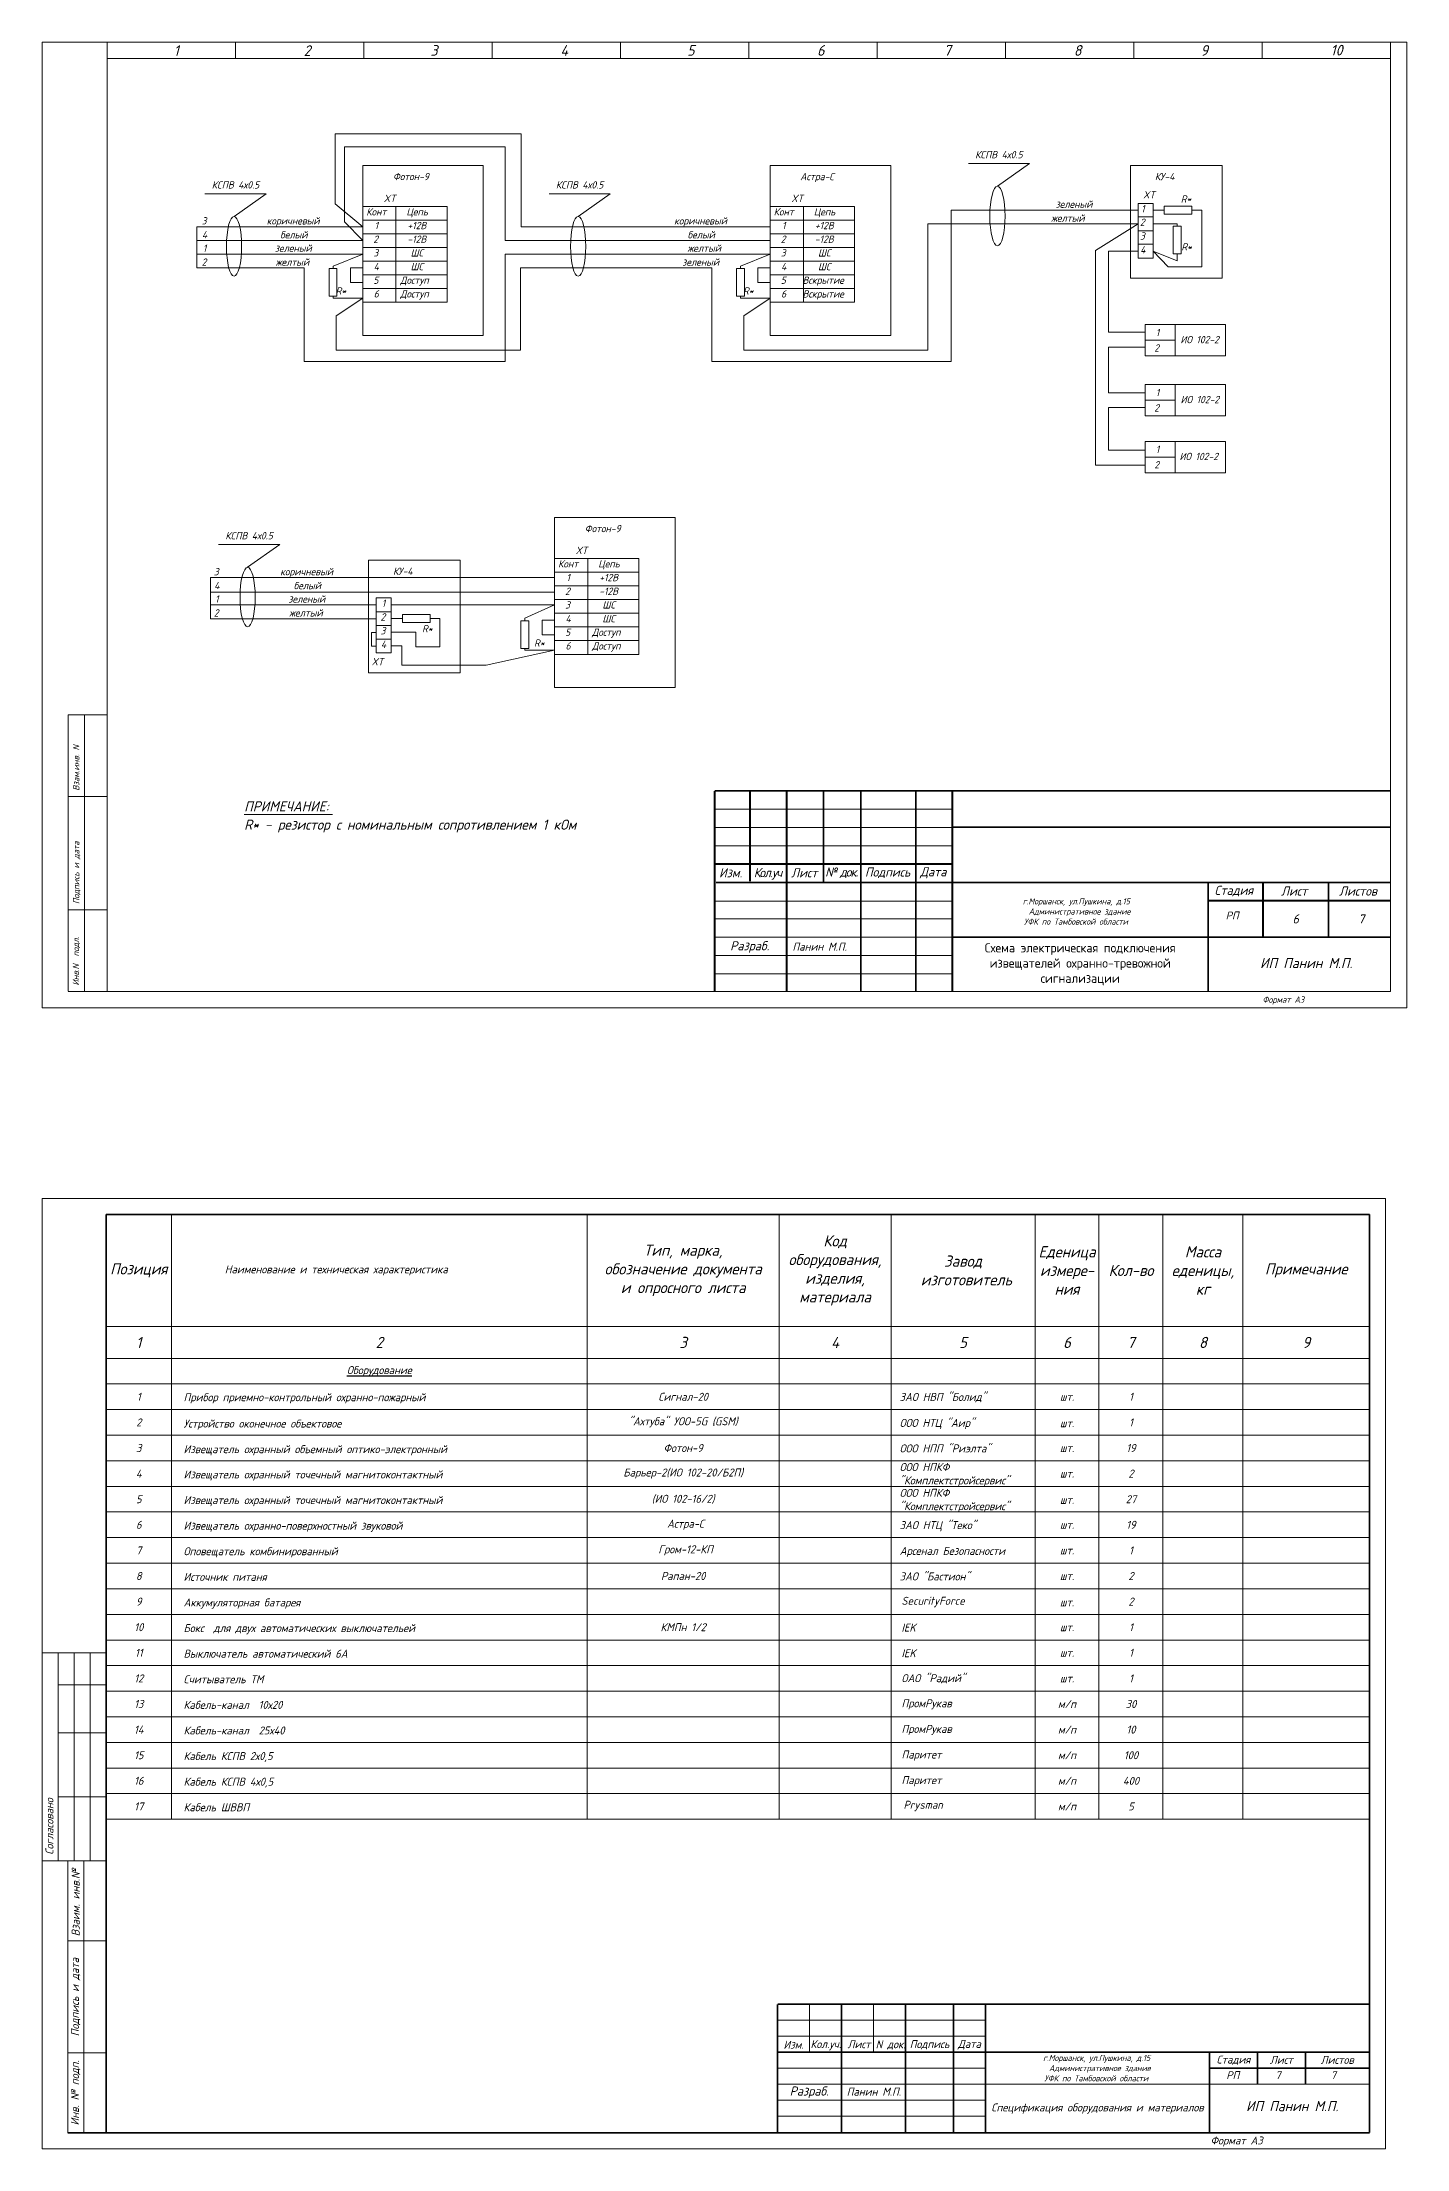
# Model space of a CAD drawing. Header units: inches. Extents: x 274 to 2125, y 393 to 1751.
# Drawn here: x 274.5 to 408.9, y 934.7 to 1142 of the extents above; entities that cross this region are included whole.
import ezdxf

# ---------------------------------------------------------------- set-up
doc = ezdxf.new("R2010")
doc.units = ezdxf.units.IN
doc.header["$MEASUREMENT"] = 0
doc.linetypes.add('Caddy_Solid', pattern=[0])
doc.linetypes.add('НЕВИДИМАЯ', pattern=[9.525, 6.35, -3.175])
doc.layers.add('DESC', color=7, linetype='Continuous')
doc.styles.get("Standard").update_dxf_attribs({"font": 'GOST_Common Italic_0.ttf'})

msp = doc.modelspace()

# ---------------------------------------------------------------- linework, layer by layer
at = {"layer": 'DESC', "linetype": 'Caddy_Solid', "lineweight": 15}
for p, q in [((280.91, 1140.43), (280.91, 1142.03)), ((293.55, 1140.43), (293.55, 1142.03)), ((306.19, 1140.43), (306.19, 1142.03)), ((318.83, 1140.43), (318.83, 1142.03)), ((331.47, 1140.43), (331.47, 1142.03)), ((344.11, 1140.43), (344.11, 1142.03)), ((356.75, 1140.43), (356.75, 1142.03)), ((369.39, 1140.43), (369.39, 1142.03)), ((382.03, 1140.43), (382.03, 1142.03)), ((394.67, 1140.43), (394.67, 1142.03)), ((407.31, 1140.43), (407.31, 1142.03)), ((280.91, 1140.41), (407.31, 1140.41)), ((280.91, 1140.41), (280.91, 1048.59)), ((407.31, 1140.41), (407.31, 1048.59)), ((277.07, 1048.61), (277.07, 1075.81)), ((277.07, 1075.81), (280.91, 1075.81)), ((278.67, 1075.81), (278.67, 1048.61)), ((277.07, 1067.79), (280.91, 1067.79)), ((277.07, 1056.61), (280.91, 1056.61)), ((407.31, 1048.59), (277.07, 1048.59))]:
    msp.add_line(p, q, dxfattribs=at)
at = {"layer": 'DESC', "color": 0, "lineweight": 15}
for p, q in [((303.37, 1126.12), (303.37, 1133.02)), ((303.37, 1133.02), (321.68, 1133.02)), ((321.68, 1133.02), (321.68, 1123.86)), ((304.29, 1124.33), (304.29, 1131.72)), ((304.29, 1131.72), (320.1, 1131.72)), ((320.1, 1131.72), (320.1, 1122.49)), ((371.76, 1130.09), (365.73, 1130.09)), ((368.59, 1127.85), (371.76, 1130.09)), ((296.58, 1127.11), (290.55, 1127.11)), ((293.41, 1124.87), (296.58, 1127.11)), ((306.08, 1123.86), (303.37, 1126.12)), ((330.46, 1127.11), (324.44, 1127.11)), ((327.3, 1124.87), (330.46, 1127.11)), ((382.45, 1126.16), (383.91, 1126.16)), ((382.45, 1126.16), (382.45, 1120.78)), ((383.91, 1126.16), (383.91, 1124.82)), ((306.08, 1122.49), (304.29, 1124.33)), ((306.08, 1125.85), (309.36, 1125.85)), ((309.36, 1124.5), (306.08, 1124.5)), ((306.08, 1124.5), (309.36, 1124.5)), ((309.36, 1125.85), (309.36, 1124.5)), ((309.36, 1125.85), (314.39, 1125.85)), ((314.39, 1124.5), (309.36, 1124.5)), ((309.36, 1124.5), (309.36, 1123.15)), ((309.36, 1124.5), (314.39, 1124.5)), ((314.39, 1125.85), (314.39, 1124.5)), ((314.39, 1124.5), (314.39, 1123.15)), ((346.2, 1125.85), (349.48, 1125.85)), ((349.48, 1124.5), (346.2, 1124.5)), ((346.2, 1124.5), (349.48, 1124.5)), ((349.48, 1125.85), (349.48, 1124.5)), ((349.48, 1125.85), (354.51, 1125.85)), ((354.51, 1124.5), (349.48, 1124.5)), ((349.48, 1124.5), (349.48, 1123.15)), ((349.48, 1124.5), (354.51, 1124.5)), ((354.51, 1125.85), (354.51, 1124.5)), ((354.51, 1124.5), (354.51, 1123.15)), ((361.75, 1111.72), (361.75, 1124.13)), ((361.75, 1124.13), (370.95, 1124.13)), ((364.02, 1110.58), (364.02, 1125.49)), ((364.02, 1125.49), (370.95, 1125.49)), ((382.45, 1125.49), (370.95, 1125.49)), ((382.45, 1124.13), (370.95, 1124.13)), ((382.45, 1124.13), (378.26, 1121.52)), ((383.91, 1124.82), (382.45, 1124.82)), ((382.45, 1124.82), (383.91, 1124.82)), ((384.84, 1125.49), (383.91, 1125.49)), ((383.91, 1124.82), (383.91, 1123.47)), ((383.91, 1124.14), (386.28, 1124.14)), ((385.02, 1125.49), (384.84, 1125.49)), ((387.74, 1125.88), (385.02, 1125.88)), ((385.02, 1125.88), (385.02, 1125.1)), ((385.02, 1125.1), (387.74, 1125.1)), ((386.28, 1124.14), (386.28, 1124.09)), ((386.28, 1123.91), (386.28, 1124.09)), ((387.74, 1125.1), (387.74, 1125.88)), ((387.74, 1125.49), (387.98, 1125.49)), ((387.98, 1125.49), (388.71, 1125.49)), ((388.71, 1125.49), (388.71, 1119.9)), ((306.08, 1123.86), (289.74, 1123.86)), ((289.74, 1123.86), (289.74, 1119.8)), ((306.08, 1122.49), (289.74, 1122.49)), ((309.36, 1123.15), (306.08, 1123.15)), ((306.08, 1123.15), (309.36, 1123.15)), ((314.39, 1123.15), (309.36, 1123.15)), ((309.36, 1123.15), (309.36, 1121.81)), ((309.36, 1123.15), (314.39, 1123.15)), ((314.39, 1123.15), (314.39, 1121.81)), ((320.1, 1122.49), (335.1, 1122.49)), ((321.68, 1123.86), (334.71, 1123.86)), ((346.2, 1123.86), (334.71, 1123.86)), ((346.2, 1122.49), (334.71, 1122.49)), ((349.48, 1123.15), (346.2, 1123.15)), ((346.2, 1123.15), (349.48, 1123.15)), ((354.51, 1123.15), (349.48, 1123.15)), ((349.48, 1123.15), (349.48, 1121.81)), ((349.48, 1123.15), (354.51, 1123.15)), ((354.51, 1123.15), (354.51, 1121.81)), ((383.91, 1123.47), (382.45, 1123.47)), ((382.45, 1123.47), (383.91, 1123.47)), ((383.91, 1122.13), (382.45, 1122.13)), ((382.45, 1122.13), (383.91, 1122.13)), ((383.91, 1123.47), (383.91, 1122.13)), ((383.91, 1122.13), (383.91, 1120.78)), ((386.67, 1123.91), (385.89, 1123.91)), ((385.89, 1123.91), (385.89, 1121.19)), ((386.67, 1121.19), (386.67, 1123.91)), ((306.08, 1121.16), (289.74, 1121.16)), ((300.33, 1119.8), (289.74, 1119.8)), ((300.33, 1119.8), (300.33, 1110.58)), ((303.16, 1119.99), (306.08, 1121.16)), ((303.16, 1119.75), (303.16, 1119.99)), ((306.08, 1119.8), (304.87, 1119.8)), ((304.87, 1119.8), (304.87, 1118.36)), ((309.36, 1121.81), (306.08, 1121.81)), ((306.08, 1121.81), (309.36, 1121.81)), ((309.36, 1120.46), (306.08, 1120.46)), ((306.08, 1120.46), (309.36, 1120.46)), ((314.39, 1121.81), (309.36, 1121.81)), ((309.36, 1121.81), (309.36, 1120.46)), ((309.36, 1121.81), (314.39, 1121.81)), ((314.39, 1120.46), (309.36, 1120.46)), ((309.36, 1120.46), (309.36, 1119.12)), ((309.36, 1120.46), (314.39, 1120.46)), ((314.39, 1121.81), (314.39, 1120.46)), ((314.39, 1120.46), (314.39, 1119.12)), ((320.1, 1110.58), (320.1, 1121.16)), ((320.1, 1121.16), (334.71, 1121.16)), ((321.62, 1111.72), (321.62, 1119.8)), ((321.62, 1119.8), (334.71, 1119.8)), ((346.2, 1121.16), (334.71, 1121.16)), ((340.46, 1119.8), (334.71, 1119.8)), ((340.46, 1119.8), (340.46, 1110.58)), ((343.28, 1119.99), (346.2, 1121.16)), ((343.28, 1119.75), (343.28, 1119.99)), ((346.2, 1119.8), (344.99, 1119.8)), ((344.99, 1119.8), (344.99, 1118.36)), ((349.48, 1121.81), (346.2, 1121.81)), ((346.2, 1121.81), (349.48, 1121.81)), ((349.48, 1120.46), (346.2, 1120.46)), ((346.2, 1120.46), (349.48, 1120.46)), ((354.51, 1121.81), (349.48, 1121.81)), ((349.48, 1121.81), (349.48, 1120.46)), ((349.48, 1121.81), (354.51, 1121.81)), ((354.51, 1120.46), (349.48, 1120.46)), ((349.48, 1120.46), (349.48, 1119.12)), ((349.48, 1120.46), (354.51, 1120.46)), ((354.51, 1121.81), (354.51, 1120.46)), ((354.51, 1120.46), (354.51, 1119.12)), ((378.26, 1121.52), (378.26, 1100.4)), ((379.51, 1113.48), (379.51, 1121.45)), ((379.51, 1121.45), (382.45, 1121.45)), ((382.45, 1120.78), (383.91, 1120.78)), ((385.4, 1119.9), (383.91, 1121.45)), ((386.28, 1120.49), (383.91, 1121.45)), ((388.71, 1119.9), (385.4, 1119.9)), ((385.89, 1121.19), (386.67, 1121.19)), ((386.28, 1121.19), (386.28, 1120.95)), ((386.28, 1120.95), (386.28, 1120.49)), ((302.77, 1119.75), (302.77, 1117.03)), ((303.55, 1119.75), (302.77, 1119.75)), ((303.55, 1117.03), (303.55, 1119.75)), ((304.87, 1118.36), (306.08, 1118.36)), ((309.36, 1119.12), (306.08, 1119.12)), ((306.08, 1119.12), (309.36, 1119.12)), ((309.36, 1117.77), (306.08, 1117.77)), ((306.08, 1117.77), (309.36, 1117.77)), ((314.39, 1119.12), (309.36, 1119.12)), ((309.36, 1119.12), (309.36, 1117.77)), ((309.36, 1119.12), (314.39, 1119.12)), ((314.39, 1117.77), (309.36, 1117.77)), ((309.36, 1117.77), (309.36, 1116.42)), ((309.36, 1117.77), (314.39, 1117.77)), ((314.39, 1119.12), (314.39, 1117.77)), ((314.39, 1117.77), (314.39, 1116.42)), ((342.89, 1119.75), (342.89, 1117.03)), ((343.67, 1119.75), (342.89, 1119.75)), ((343.67, 1117.03), (343.67, 1119.75)), ((344.99, 1118.36), (346.2, 1118.36)), ((349.48, 1119.12), (346.2, 1119.12)), ((346.2, 1119.12), (349.48, 1119.12)), ((349.48, 1117.77), (346.2, 1117.77)), ((346.2, 1117.77), (349.48, 1117.77)), ((354.51, 1119.12), (349.48, 1119.12)), ((349.48, 1119.12), (349.48, 1117.77)), ((349.48, 1119.12), (354.51, 1119.12)), ((354.51, 1117.77), (349.48, 1117.77)), ((349.48, 1117.77), (349.48, 1116.42)), ((349.48, 1117.77), (354.51, 1117.77)), ((354.51, 1119.12), (354.51, 1117.77)), ((354.51, 1117.77), (354.51, 1116.42)), ((302.77, 1117.03), (303.55, 1117.03)), ((303.16, 1117.03), (303.16, 1116.84)), ((303.16, 1116.84), (306.08, 1116.84)), ((306.08, 1116.84), (303.48, 1115.09)), ((309.36, 1116.42), (306.08, 1116.42)), ((314.39, 1116.42), (309.36, 1116.42)), ((342.89, 1117.03), (343.67, 1117.03)), ((343.28, 1117.03), (343.28, 1116.84)), ((343.28, 1116.84), (346.2, 1116.84)), ((346.2, 1116.84), (343.6, 1115.09)), ((349.48, 1116.42), (346.2, 1116.42)), ((354.51, 1116.42), (349.48, 1116.42)), ((303.48, 1115.09), (303.48, 1111.72)), ((343.6, 1115.09), (343.6, 1111.72)), ((303.48, 1111.72), (321.62, 1111.72)), ((343.6, 1111.72), (361.75, 1111.72)), ((383.13, 1113.48), (379.51, 1113.48)), ((379.51, 1107.51), (379.51, 1112.01)), ((379.51, 1112.01), (383.13, 1112.01)), ((383.13, 1112.69), (386.09, 1112.69)), ((300.33, 1110.58), (320.1, 1110.58)), ((340.46, 1110.58), (364.02, 1110.58)), ((383.13, 1107.51), (379.51, 1107.51)), ((379.51, 1101.88), (379.51, 1106.06)), ((379.51, 1106.06), (383.13, 1106.06)), ((383.13, 1106.78), (386.09, 1106.78)), ((383.13, 1101.88), (379.51, 1101.88)), ((383.13, 1101.19), (386.09, 1101.19)), ((378.26, 1100.4), (383.13, 1100.4)), ((297.92, 1092.58), (291.89, 1092.58)), ((294.75, 1090.34), (297.92, 1092.58)), ((324.97, 1091.2), (328.25, 1091.2)), ((328.25, 1091.2), (328.25, 1089.85)), ((328.25, 1091.2), (333.27, 1091.2)), ((333.27, 1091.2), (333.27, 1089.85)), ((324.97, 1089.33), (291.08, 1089.33)), ((291.08, 1089.33), (291.08, 1085.27)), ((328.25, 1089.85), (324.97, 1089.85)), ((324.97, 1089.85), (328.25, 1089.85)), ((333.27, 1089.85), (328.25, 1089.85)), ((328.25, 1089.85), (328.25, 1088.51)), ((328.25, 1089.85), (333.27, 1089.85)), ((333.27, 1089.85), (333.27, 1088.51)), ((324.97, 1087.88), (291.08, 1087.88)), ((307.42, 1086.63), (291.08, 1086.63)), ((307.42, 1087.32), (308.88, 1087.32)), ((307.42, 1087.32), (307.42, 1081.93)), ((308.88, 1087.32), (308.88, 1085.97)), ((308.88, 1086.64), (324.97, 1086.64)), ((322.05, 1085.32), (324.97, 1086.64)), ((328.25, 1088.51), (324.97, 1088.51)), ((324.97, 1088.51), (328.25, 1088.51)), ((328.25, 1087.16), (324.97, 1087.16)), ((324.97, 1087.16), (328.25, 1087.16)), ((333.27, 1088.51), (328.25, 1088.51)), ((328.25, 1088.51), (328.25, 1087.16)), ((328.25, 1088.51), (333.27, 1088.51)), ((333.27, 1087.16), (328.25, 1087.16)), ((328.25, 1087.16), (328.25, 1085.81)), ((328.25, 1087.16), (333.27, 1087.16)), ((333.27, 1088.51), (333.27, 1087.16)), ((333.27, 1087.16), (333.27, 1085.81)), ((307.42, 1085.27), (291.08, 1085.27)), ((308.88, 1085.97), (307.42, 1085.97)), ((307.42, 1085.97), (308.88, 1085.97)), ((308.88, 1084.62), (307.42, 1084.62)), ((307.42, 1084.62), (308.88, 1084.62)), ((308.88, 1085.97), (308.88, 1084.62)), ((309.81, 1085.3), (308.88, 1085.3)), ((308.88, 1084.62), (308.88, 1083.28)), ((309.99, 1085.3), (309.81, 1085.3)), ((312.71, 1085.69), (309.99, 1085.69)), ((309.99, 1085.69), (309.99, 1084.9)), ((309.99, 1084.9), (312.71, 1084.9)), ((312.71, 1084.9), (312.71, 1085.69)), ((312.71, 1085.3), (312.95, 1085.3)), ((312.95, 1085.3), (313.68, 1085.3)), ((313.68, 1085.3), (313.68, 1082.5)), ((321.66, 1085.08), (321.66, 1082.36)), ((322.44, 1085.08), (321.66, 1085.08)), ((322.05, 1085.08), (322.05, 1085.32)), ((322.44, 1082.36), (322.44, 1085.08)), ((324.97, 1085.13), (323.75, 1085.13)), ((323.75, 1085.13), (323.75, 1083.69)), ((328.25, 1085.81), (324.97, 1085.81)), ((324.97, 1085.81), (328.25, 1085.81)), ((333.27, 1085.81), (328.25, 1085.81)), ((328.25, 1085.81), (328.25, 1084.47)), ((328.25, 1085.81), (333.27, 1085.81)), ((333.27, 1085.81), (333.27, 1084.47)), ((307.42, 1083.93), (306.94, 1083.93)), ((306.94, 1083.93), (306.94, 1082.57)), ((306.94, 1082.57), (307.42, 1082.57)), ((308.88, 1083.28), (307.42, 1083.28)), ((307.42, 1083.28), (308.88, 1083.28)), ((311.31, 1083.95), (308.88, 1083.95)), ((308.88, 1083.28), (308.88, 1081.93)), ((308.88, 1082.6), (309.95, 1082.6)), ((309.95, 1082.6), (309.95, 1080.71)), ((311.31, 1082.5), (311.31, 1083.95)), ((313.68, 1082.5), (311.31, 1082.5)), ((323.75, 1083.69), (324.97, 1083.69)), ((328.25, 1084.47), (324.97, 1084.47)), ((324.97, 1084.47), (328.25, 1084.47)), ((328.25, 1083.12), (324.97, 1083.12)), ((324.97, 1083.12), (328.25, 1083.12)), ((333.27, 1084.47), (328.25, 1084.47)), ((328.25, 1084.47), (328.25, 1083.12)), ((328.25, 1084.47), (333.27, 1084.47)), ((333.27, 1083.12), (328.25, 1083.12)), ((328.25, 1083.12), (328.25, 1081.77)), ((328.25, 1083.12), (333.27, 1083.12)), ((333.27, 1084.47), (333.27, 1083.12)), ((333.27, 1083.12), (333.27, 1081.77)), ((307.42, 1081.93), (308.88, 1081.93)), ((309.95, 1080.71), (318.25, 1080.71)), ((318.25, 1080.71), (324.97, 1082.18)), ((321.66, 1082.36), (322.44, 1082.36)), ((322.05, 1082.36), (322.05, 1082.18)), ((322.05, 1082.18), (324.97, 1082.18)), ((328.25, 1081.77), (324.97, 1081.77)), ((333.27, 1081.77), (328.25, 1081.77)), ((294.41, 1066.01), (303.12, 1066.01))]:
    msp.add_line(p, q, dxfattribs=at)
at = {"layer": 'DESC', "color": 7, "lineweight": 15}
for p, q in [((340.74, 1066.53), (364.14, 1066.53)), ((340.74, 1064.73), (364.14, 1064.73)), ((340.74, 1055.73), (364.14, 1055.73)), ((340.74, 1053.93), (364.14, 1053.93)), ((340.74, 1052.13), (364.14, 1052.13)), ((340.71, 1050.33), (364.14, 1050.33)), ((274.51, 934.66), (274.51, 1028.22)), ((274.51, 1028.22), (406.81, 1028.22)), ((287.24, 1026.64), (287.24, 967.11)), ((328.19, 1026.64), (328.19, 967.11)), ((347.09, 1026.64), (347.09, 967.11)), ((358.12, 1026.64), (358.12, 967.11)), ((372.29, 1026.64), (372.29, 967.11)), ((378.59, 1026.64), (378.59, 967.11)), ((384.89, 1026.64), (384.89, 967.11)), ((392.77, 1026.64), (392.77, 967.11)), ((406.81, 1028.22), (406.81, 934.66)), ((280.81, 1015.62), (405.24, 1015.62)), ((280.81, 1012.47), (405.24, 1012.47)), ((280.81, 1009.95), (405.24, 1009.95)), ((280.81, 1007.43), (405.24, 1007.43)), ((280.81, 1004.91), (405.24, 1004.91)), ((280.81, 1002.39), (405.24, 1002.39)), ((280.81, 999.87), (405.24, 999.87)), ((280.81, 997.35), (405.24, 997.35)), ((280.81, 994.83), (405.24, 994.83)), ((280.81, 992.31), (405.24, 992.31)), ((280.81, 989.79), (405.24, 989.79)), ((280.81, 987.27), (405.24, 987.27)), ((280.81, 984.75), (405.24, 984.75)), ((280.81, 982.23), (405.24, 982.23)), ((280.81, 979.71), (405.24, 979.71)), ((280.81, 977.19), (405.24, 977.19)), ((280.81, 974.67), (405.24, 974.67)), ((280.81, 972.15), (405.24, 972.15)), ((280.81, 969.63), (405.24, 969.63)), ((280.81, 967.11), (405.24, 967.11)), ((350.09, 948.9), (350.09, 944.17)), ((356.39, 948.9), (356.39, 944.17)), ((346.94, 947.32), (367.42, 947.32)), ((346.94, 945.75), (367.42, 945.75)), ((346.94, 942.6), (367.42, 942.6)), ((346.94, 941.02), (367.42, 941.02)), ((346.94, 939.45), (367.42, 939.45)), ((367.42, 941.02), (405.22, 941.02)), ((346.94, 937.87), (367.42, 937.87)), ((406.81, 934.66), (274.51, 934.66))]:
    msp.add_line(p, q, dxfattribs=at)
at = {"layer": 'DESC', "color": 7, "linetype": 'Continuous', "lineweight": 15}
for p, q in [((340.8, 1062.93), (364.17, 1062.93)), ((340.8, 1057.49), (364.07, 1057.49))]:
    msp.add_line(p, q, dxfattribs=at)
at = {"layer": 'DESC', "lineweight": 15}
for p, q in [((280.81, 983.49), (274.51, 983.49)), ((276.09, 983.49), (276.09, 963.01)), ((277.66, 983.49), (277.66, 963.01)), ((279.24, 983.49), (279.24, 963.01)), ((280.81, 980.34), (276.09, 980.34)), ((280.81, 975.61), (276.09, 975.61)), ((280.81, 969.31), (276.09, 969.31)), ((280.81, 963.01), (274.51, 963.01)), ((277.03, 963.01), (277.03, 936.24)), ((277.03, 963.01), (280.81, 963.01)), ((278.61, 963.01), (278.61, 936.24)), ((277.03, 955.14), (280.81, 955.14)), ((277.03, 944.11), (280.81, 944.11))]:
    msp.add_line(p, q, dxfattribs=at)
msp.add_lwpolyline([(274.51, 1046.99), (408.91, 1046.99), (408.91, 1142.03), (274.51, 1142.03)], close=True, dxfattribs=at)
at = {"layer": 'DESC', "color": 0, "lineweight": 15}
for points in [[(306.08, 1129.89), (317.96, 1129.89), (317.96, 1113.15), (306.08, 1113.15)], [(346.2, 1129.89), (358.08, 1129.89), (358.08, 1113.15), (346.2, 1113.15)], [(381.68, 1118.79), (390.71, 1118.79), (390.71, 1129.89), (381.68, 1129.89)], [(383.13, 1114.23), (391.05, 1114.23), (391.05, 1111.14), (383.13, 1111.14)], [(383.13, 1114.23), (386.09, 1114.23), (386.09, 1111.14), (383.13, 1111.14)], [(383.13, 1108.32), (391.05, 1108.32), (391.05, 1105.24), (383.13, 1105.24)], [(383.13, 1108.32), (386.09, 1108.32), (386.09, 1105.24), (383.13, 1105.24)], [(383.13, 1102.73), (391.05, 1102.73), (391.05, 1099.65), (383.13, 1099.65)], [(383.13, 1102.73), (386.09, 1102.73), (386.09, 1099.65), (383.13, 1099.65)], [(324.97, 1095.24), (336.85, 1095.24), (336.85, 1078.5), (324.97, 1078.5)], [(306.65, 1079.94), (315.68, 1079.94), (315.68, 1091.04), (306.65, 1091.04)]]:
    msp.add_lwpolyline(points, close=True, dxfattribs=at)
at = {"layer": 'DESC', "color": 7, "lineweight": 15}
for points, const_width in [([(340.74, 1068.33), (407.31, 1068.33)], 0.18), ([(340.74, 1068.33), (340.74, 1048.59)], 0.18), ([(347.83, 1068.33), (347.83, 1048.59)], 0.18), ([(355.14, 1068.33), (355.14, 1048.59)], 0.18), ([(360.56, 1068.28), (360.56, 1048.59)], 0.18), ([(364.14, 1068.33), (364.14, 1048.59)], 0.18), ([(364.14, 1064.76), (407.31, 1064.76)], 0.18), ([(340.74, 1061.13), (364.14, 1061.13)], 0.18), ([(389.34, 1059.3), (389.34, 1048.59)], 0.18), ([(389.34, 1057.53), (407.31, 1057.53)], 0.18), ([(394.74, 1059.3), (394.74, 1053.93)], 0.18), ([(364.14, 1057.53), (364.14, 1057.53)], 0.072), ([(364.14, 1053.93), (407.31, 1053.93)], 0.18), ([(280.81, 1026.64), (280.81, 936.24), (405.24, 936.24)], 0.158), ([(405.24, 1026.64), (280.81, 1026.64)], 0.158), ([(405.24, 936.24), (405.24, 1026.64)], 0.158), ([(346.94, 948.9), (346.94, 936.3)], 0.158), ([(346.94, 948.9), (405.22, 948.9)], 0.158), ([(353.24, 948.9), (353.24, 936.24)], 0.158), ([(359.54, 948.9), (359.54, 936.3)], 0.158), ([(364.27, 948.9), (364.27, 936.3)], 0.158), ([(367.42, 948.9), (367.42, 936.3)], 0.158), ([(346.94, 944.17), (405.22, 944.17)], 0.158), ([(389.47, 936.24), (389.47, 944.17)], 0.158), ([(394.19, 941.02), (394.19, 944.17)], 0.158), ([(398.92, 941.02), (398.92, 944.17)], 0.158), ([(389.47, 942.6), (405.22, 942.6)], 0.158)]:
    msp.add_lwpolyline(points, dxfattribs=dict(at, const_width=const_width))
at = {"layer": 'DESC', "color": 7, "linetype": 'Continuous', "lineweight": 15, "const_width": 0.18}
for points in [[(344.22, 1059.43), (344.22, 1068.33)], [(351.46, 1059.32), (351.46, 1068.33)], [(340.87, 1059.32), (407.31, 1059.32)]]:
    msp.add_lwpolyline(points, dxfattribs=at)
at = {"layer": 'DESC', "linetype": 'Continuous', "lineweight": 15, "const_width": 0.18}
msp.add_lwpolyline([(401.19, 1059.32), (401.19, 1053.93)], dxfattribs=at)
at = {"layer": 'DESC', "lineweight": 15, "const_width": 0.158}
msp.add_lwpolyline([(277.03, 936.24), (280.81, 936.24)], dxfattribs=at)
at = {"layer": 'DESC', "color": 0, "lineweight": 15}
for centre in [(368.59, 1124.91), (293.41, 1121.93), (327.3, 1121.93), (294.75, 1087.4)]:
    msp.add_ellipse(centre, major_axis=(0, -2.93), ratio=0.255671, dxfattribs=at)

# ---------------------------------------------------------------- texts
at = {"layer": 'DESC', "lineweight": 15}
for s, height, p in [('1', 1.05, (287.47, 1140.67)), ('2', 1.05, (300.27, 1140.67)), ('3', 1.05, (312.75, 1140.69)), ('4', 1.05, (325.55, 1140.69)), ('5', 1.05, (338.03, 1140.69)), ('6', 1.05, (350.83, 1140.69)), ('7', 1.05, (363.31, 1140.69)), ('8', 1.05, (376.11, 1140.69)), ('9', 1.05, (388.59, 1140.69)), ('10', 1.048, (401.39, 1140.72)), ('Формат А3', 0.629, (394.69, 1047.47))]:
    msp.add_text(s, height=height, dxfattribs=at).set_placement(p)
for s, p in [('Взам.инв. N', (278.18, 1068.34)), ('Подпись и дата', (278.18, 1057.19)), ('Инв.N  подл.', (278.15, 1049.17))]:
    msp.add_text(s, height=0.6288, rotation=90, dxfattribs=at).set_placement(p)
at = {"layer": 'DESC', "color": 7, "lineweight": 15}
msp.add_text('РП', height=0.787, dxfattribs=at).set_placement((391.06, 1055.67))
at = {"layer": 'DESC', "color": 7}
for s, height, p in [('Прибор приемно-контрольный охранно-пожарный ', 0.7875, (288.44, 1008.25)), ('Устройство оконечное объектовое ', 0.7875, (288.44, 1005.66)), ('Извещатель охранный объемный оптико-электронный', 0.7875, (288.44, 1003.14)), ('Извещатель охранный точечный магнитоконтактный ', 0.7875, (288.44, 1000.65)), ('Извещатель охранный точечный магнитоконтактный ', 0.7875, (288.44, 998.13)), ('Извещатель охранно-поверхностный звуковой', 0.7875, (288.44, 995.61)), ('Оповещатель комбинированный', 0.7875, (288.44, 993.09)), ('Источник питаня ', 0.7875, (288.44, 990.57)), ('Аккумуляторная батарея ', 0.7875, (288.44, 988.05)), ('Бокс  для двух автоматических выключательей', 0.7875, (288.44, 985.53)), ('Выключатель автоматический 6А', 0.7875, (288.44, 983.01)), ('Считыватель ТМ ', 0.7875, (288.44, 980.49)), ('Кабель-канал  10х20', 0.7875, (288.44, 977.97)), ('Кабель-канал  25х40', 0.7875, (288.44, 975.45)), ('Кабель КСПВ 2х0,5', 0.7875, (288.44, 972.93)), ('Кабель КСПВ 4х0,5', 0.7875, (288.44, 970.41)), ('Кабель ШВВП', 0.7875, (288.44, 967.89)), ('Кол.уч.', 0.787, (350.18, 944.58)), ('Лист', 0.787, (353.83, 944.57)), ('N док.', 0.787, (356.6, 944.56)), ('РП', 0.787, (391.12, 941.52)), ('7', 0.787, (395.95, 941.52)), ('7', 0.787, (401.41, 941.52))]:
    msp.add_text(s, height=height, dxfattribs=at).set_placement(p)
at = {"layer": 'DESC', "color": 0, "lineweight": 15, "attachment_point": 1}
for s, width, heights, insert, char_height in [('КСПВ 4х0.5', 11.8019, [0.819], (366.39, 1131.32), 0.72), ('КСПВ 4х0.5', 7.3081, [1.09], (291.21, 1128.34), 0.72), ('\\pi2.981;Фотон-9', 9.8953, [1.61], (306.08, 1129.16), 0.72), ('КСПВ 4х0.5', 9.4651, [1.09], (325.1, 1128.34), 0.72), ('\\pi2.96136;Астра-С', 9.8953, [1.61], (346.2, 1129.16), 0.72), ('\\pi2.78066;КУ-4', 7.7595, [1.61], (381.31, 1129.16), 0.72), ('\\pi1.31405;XT', 2.603, [4.06], (306.84, 1127.01), 0.72), ('\\pi1.31405;XT', 2.603, [4.06], (346.97, 1127.01), 0.72), ('зеленый', 2.603, [0.786], (374.31, 1126.44), 0.72), ('\\pi1.31405;XT', 2.603, [4.06], (381.62, 1127.37), 0.72), ('\\pi0.80102;R*', 2.603, [4.06], (385.84, 1126.95), 0.72), ('\\pi1.04621;3', 2.603, [0.786], (289.17, 1124.8), 0.72), ('\\pi-1.32761;коричневый', 2.603, [0.786], (297.95, 1124.8), 0.72), ('\\pi0.35132;Конт', 2.603, [4.06], (306.08, 1125.69), 0.72), ('\\pi1.17084;1', 2.603, [4.06], (306.08, 1124.34), 0.72), ('\\pi1.02068;Цепь', 4.1599, [4.06], (309.36, 1125.69), 0.72), ('\\pi1.12649;+12В', 4.1599, [4.06], (309.36, 1124.34), 0.72), ('\\pi-1.32761;коричневый', 2.603, [0.786], (338.07, 1124.8), 0.72), ('\\pi0.35132;Конт', 2.603, [4.06], (346.2, 1125.69), 0.72), ('\\pi1.17084;1', 2.603, [4.06], (346.2, 1124.34), 0.72), ('\\pi1.02068;Цепь', 4.1599, [4.06], (349.48, 1125.69), 0.72), ('\\pi1.12649;+12В', 4.1599, [4.06], (349.48, 1124.34), 0.72), ('\\pi-0.43252;желтый', 2.603, [0.786], (374.31, 1125.07), 0.72), ('\\pi1.04593;2', 2.603, [4.06], (381.57, 1124.66), 0.72), ('\\pi1.17084;1', 2.603, [4.06], (381.57, 1126), 0.72), ('\\pi1.07921;4', 2.603, [0.786], (289.17, 1123.43), 0.72), ('\\pi1.17084;1', 2.603, [0.786], (289.17, 1122.11), 0.72), ('\\pi-0.52088;зеленый', 2.603, [0.786], (297.95, 1122.11), 0.72), ('белый', 2.603, [0.786], (297.95, 1123.43), 0.72), ('\\pi1.04593;2', 2.603, [4.06], (306.08, 1122.99), 0.72), ('\\pi1.12186;-12В', 4.1599, [4.06], (309.36, 1122.99), 0.72), ('желтый', 2.603, [0.786], (338.07, 1122.11), 0.72), ('белый', 2.603, [0.786], (338.07, 1123.43), 0.72), ('\\pi1.04593;2', 2.603, [4.06], (346.2, 1122.99), 0.72), ('\\pi1.12186;-12В', 4.1599, [4.06], (349.48, 1122.99), 0.72), ('\\pi1.04621;3', 2.603, [4.06], (381.57, 1123.31), 0.72), ('\\pi1.07921;4', 2.603, [4.06], (381.57, 1121.96), 0.72), ('\\pi0.80102;R*', 2.603, [4.06], (385.9, 1122.24), 0.72), ('\\pi1.04593;2', 2.603, [0.786], (289.17, 1120.74), 0.72), ('\\pi-0.43252;желтый', 2.603, [0.786], (297.95, 1120.74), 0.72), ('\\pi1.04621;3', 2.603, [4.06], (306.08, 1121.65), 0.72), ('\\pi1.07921;4', 2.603, [4.06], (306.08, 1120.3), 0.72), ('\\pi1.43549;ШС', 4.1599, [4.06], (309.36, 1121.65), 0.72), ('\\pi1.43549;ШС', 4.1599, [4.06], (309.36, 1120.3), 0.72), ('\\pi-0.52088;зеленый', 2.603, [0.786], (338.07, 1120.74), 0.72), ('\\pi1.04621;3', 2.603, [4.06], (346.2, 1121.65), 0.72), ('\\pi1.07921;4', 2.603, [4.06], (346.2, 1120.3), 0.72), ('\\pi1.43549;ШС', 4.1599, [4.06], (349.48, 1121.65), 0.72), ('\\pi1.43549;ШС', 4.1599, [4.06], (349.48, 1120.3), 0.72), ('\\pi0.80102;R*', 2.603, [4.06], (302.61, 1117.9), 0.72), ('\\pi1.04839;5', 2.603, [4.06], (306.08, 1118.96), 0.72), ('\\pi0.41768;Доступ', 4.1599, [4.06], (309.36, 1118.96), 0.72), ('\\pi0.80102;R*', 2.603, [4.06], (342.73, 1117.9), 0.72), ('\\pi1.04839;5', 2.603, [4.06], (346.2, 1118.96), 0.72), ('\\pi-0.08632;Вскрытие', 4.1599, [4.06], (349.48, 1118.96), 0.72), ('\\pi1.08384;6', 2.603, [4.06], (306.08, 1117.61), 0.72), ('\\pi0.41768;Доступ', 4.1599, [4.06], (309.36, 1117.61), 0.72), ('\\pi1.08384;6', 2.603, [4.06], (346.2, 1117.61), 0.72), ('\\pi-0.08632;Вскрытие', 4.1599, [4.06], (349.48, 1117.61), 0.72), ('\\pi1.17084;1', 2.603, [4.06], (383.01, 1113.81), 0.72), ('\\pi1.04593;2', 2.603, [4.06], (382.99, 1112.29), 0.72), ('\\pi0.27252;ИО 102-2', 4.4347, [3.31], (386.33, 1113.11), 0.72), ('\\pi1.17084;1', 2.603, [4.06], (383.01, 1107.9), 0.72), ('\\pi1.04593;2', 2.603, [4.06], (382.99, 1106.39), 0.72), ('\\pi0.27252;ИО 102-2', 4.4347, [3.31], (386.35, 1107.21), 0.72), ('\\pi1.17084;1', 2.603, [4.06], (383.01, 1102.31), 0.72), ('\\pi0.27252;ИО 102-2', 4.4347, [3.31], (386.24, 1101.61), 0.72), ('\\pi1.04593;2', 2.603, [4.06], (382.99, 1100.79), 0.72), ('\\pi2.981;Фотон-9', 9.8953, [1.61], (324.97, 1094.51), 0.72), ('\\pi0.35132;Конт', 2.603, [4.06], (324.97, 1091.04), 0.72), ('\\pi1.31405;XT', 2.603, [4.06], (325.73, 1092.36), 0.72), ('\\pi1.02068;Цепь', 4.1599, [4.06], (328.25, 1091.04), 0.72), ('\\pi1.04621;3', 2.603, [0.786], (290.37, 1090.27), 0.72), ('\\pi1.07921;4', 2.603, [0.786], (290.37, 1088.9), 0.72), ('\\pi-1.32761;коричневый', 2.603, [0.786], (299.28, 1090.27), 0.72), ('белый', 2.603, [0.786], (299.28, 1088.9), 0.72), ('\\pi2.78066;КУ-4', 7.7595, [1.61], (306.28, 1090.31), 0.72), ('\\pi1.17084;1', 2.603, [4.06], (324.97, 1089.69), 0.72), ('\\pi1.12649;+12В', 4.1599, [4.06], (328.25, 1089.69), 0.72), ('\\pi1.17084;1', 2.603, [0.786], (290.37, 1087.58), 0.72), ('\\pi-0.52088;зеленый', 2.603, [0.786], (299.28, 1087.58), 0.72), ('\\pi1.17084;1', 2.603, [4.06], (306.79, 1087.16), 0.72), ('\\pi1.04593;2', 2.603, [4.06], (324.97, 1088.34), 0.72), ('\\pi1.04621;3', 2.603, [4.06], (324.97, 1087), 0.72), ('\\pi1.12186;-12В', 4.1599, [4.06], (328.25, 1088.34), 0.72), ('\\pi1.43549;ШС', 4.1599, [4.06], (328.25, 1087), 0.72), ('\\pi1.04593;2', 2.603, [0.786], (290.37, 1086.21), 0.72), ('\\pi-0.43252;желтый', 2.603, [0.786], (299.28, 1086.21), 0.72), ('\\pi1.04593;2', 2.603, [4.06], (306.79, 1085.81), 0.72), ('\\pi0.80102;R*', 2.603, [4.06], (311.12, 1084.65), 0.72), ('\\pi1.07921;4', 2.603, [4.06], (324.97, 1085.65), 0.72), ('\\pi1.43549;ШС', 4.1599, [4.06], (328.25, 1085.65), 0.72), ('\\pi1.04621;3', 2.603, [4.06], (306.79, 1084.46), 0.72), ('\\pi1.07921;4', 2.603, [4.06], (306.79, 1083.12), 0.72), ('\\pi0.80102;R*', 2.603, [4.06], (322.15, 1083.24), 0.72), ('\\pi1.04839;5', 2.603, [4.06], (324.97, 1084.31), 0.72), ('\\pi1.08384;6', 2.603, [4.06], (324.97, 1082.96), 0.72), ('\\pi0.41768;Доступ', 4.1599, [4.06], (328.25, 1084.31), 0.72), ('\\pi0.41768;Доступ', 4.1599, [4.06], (328.25, 1082.96), 0.72), ('\\pi1.31405;XT', 2.603, [4.06], (305.64, 1081.41), 0.72), ('ПРИМЕЧАНИЕ:', 12.0546, [0.819], (294.41, 1067.31), 1), ('R* - резистор с номинальным сопротивлением 1 кОм', 34.4536, [0.857], (294.41, 1065.51), 1), ('\\pi24.15526;г.Моршанск, ул.Пушкина, д.15\\P\\pi24.36617; Административное здание \\P\\pi24.27003;УФК по Тамбовской области', 59.1919, [0], (346.93, 1057.76), 0.6), ('\\pi24.15526;г.Моршанск, ул.Пушкина, д.15\\P\\pi24.36617; Административное здание \\P\\pi24.27003;УФК по Тамбовской области', 59.1919, [0], (348.93, 943.91), 0.6)]:
    msp.add_mtext_dynamic_manual_height_columns(s, width=width, gutter_width=1, heights=heights, dxfattribs=dict(at, insert=insert, char_height=char_height))
at = {"layer": 'DESC', "color": 0, "lineweight": 15}
note = msp.add_mtext_dynamic_manual_height_columns('КСПВ ', width=4.7916, gutter_width=1, heights=[0.819, 0], dxfattribs=dict(at, insert=(292.55, 1093.81), char_height=0.72, attachment_point=1))
for column, words in zip(note.columns.linked_columns, ['4х0.5']):
    column.text = words
at = {"layer": 'DESC', "color": 0, "lineweight": 15, "char_height": 0.9, "attachment_point": 5}
for s, insert, width in [('Изм.', (342.31, 1060.27), 3.4805), ('{\\T0.85;Кол.уч}', (345.95, 1060.16), 3.6119), ('Лист', (349.57, 1060.27), 3.6273), ('{\\T0.85;№ док.}', (353.23, 1060.27), 3.6803), ('Подпись', (357.77, 1060.27), 5.4), ('Дата', (362.27, 1060.27), 3.6), ('Стадия', (391.87, 1058.47), 5.4), ('Лист', (397.81, 1058.47), 6.48), ('Листов', (404.1, 1058.47), 6.0943), ('6', (397.96, 1055.73), 6.4543), ('7', (404.42, 1055.73), 6.4543), ('Разраб.', (344.19, 1052.96), 7.0924), ('Разраб.', (350.05, 940.23), 7.0924)]:
    msp.add_mtext(s, dxfattribs=dict(at, insert=insert, width=width))
at = {"layer": 'DESC', "lineweight": 15}
for s, insert, char_height, width, attachment_point in [('Панин М.П.', (351.08, 1053), 0.787, 6.3, 5), ('{\\fGOST Common|b0|i0|c204|p34;Схема электрическая подключения извещателей охранно-тревожной сигнализации}', (376.74, 1051.26), 0.9, 25.2, 5), ('ЗАО НВП "Болид"', (358.96, 1008.61), 0.7875, 14.175, 4), ('ООО НТЦ "Аир"', (358.96, 1006.01), 0.7875, 14.175, 4), ('ООО НПП "Риэлта"', (358.96, 1003.61), 0.7875, 14.175, 4), ('ООО НПКФ "Комплектстройсервис"', (358.96, 1001.01), 0.7875, 14.175, 4), ('ООО НПКФ "Комплектстройсервис"', (358.96, 998.47), 0.7875, 14.175, 4), ('ЗАО НТЦ "Теко"', (358.96, 995.95), 0.7875, 14.175, 4), ('Арсенал Безопасности', (358.96, 993.41), 0.7875, 14.175, 4), ('ЗАО "Бастион"', (358.96, 991.01), 0.7875, 14.175, 4), ('SecurityForce', (359.14, 988.49), 0.7875, 14.175, 4), ('IEK', (359.14, 985.97), 0.787, 14.175, 4), ('IEK', (359.14, 983.45), 0.787, 14.175, 4), ('ОАО "Радий"', (359.14, 980.93), 0.7875, 14.175, 4), ('ПромРукав', (359.14, 978.41), 0.787, 14.175, 4), ('ПромРукав', (359.14, 975.89), 0.787, 14.175, 4), ('Паритет', (359.14, 973.37), 0.787, 14.175, 4), ('Паритет', (359.14, 970.85), 0.787, 14.175, 4), ('Prysman', (359.34, 968.41), 0.787, 14.175, 4), ('Панин М.П.', (356.42, 940.29), 0.787, 6.3, 5)]:
    msp.add_mtext(s, dxfattribs=dict(at, insert=insert, char_height=char_height, width=width, attachment_point=attachment_point))
at = {"layer": 'DESC', "lineweight": 15, "char_height": 1, "attachment_point": 1}
for insert in [(389.64, 1051.88), (388.26, 939.37)]:
    msp.add_mtext_dynamic_manual_height_columns('\\pi4.80835;ИП Панин М.П.', width=17.9743, gutter_width=1, heights=[1.74], dxfattribs=dict(at, insert=insert))
at = {"layer": 'DESC'}
for s, insert, char_height, width, attachment_point in [('Код оборудования, изделия, материала', (352.6, 1021.13), 1.1025, 11.025, 5), ('Тип, марка, \\Pобозначение документа \\Pи опросного листа', (337.64, 1021.13), 1.1025, 18.9, 5), ('Завод\\P изготовитель', (365.2, 1021.13), 1.1025, 14.175, 5), ('Еденица измере-\\Pния', (375.44, 1021.13), 1.1025, 6.3, 5), ('Масса еденицы, \\Pкг', (388.83, 1021.13), 1.1025, 7.875, 5), ('Позиция', (284.03, 1021.13), 1.103, 6.4299, 5), ('           Наименование и техническая характеристика', (287.24, 1021.13), 0.7875, 40.95, 4), ('Кол-во', (381.74, 1021.13), 1.103, 6.3, 5), ('Примечание', (399, 1021.13), 1.103, 12.4701, 5), ('1', (284.03, 1014.04), 1.1, 6.4299, 5), ('2', (307.72, 1014.04), 1.1, 40.95, 5), ('3', (337.64, 1014.04), 1.1, 18.9, 5), ('4', (352.6, 1014.04), 1.1, 11.025, 5), ('5', (365.2, 1014.04), 1.1, 14.175, 5), ('6', (375.44, 1014.04), 1.1, 6.3, 5), ('7', (381.74, 1014.04), 1.1, 6.3, 5), ('8', (388.83, 1014.04), 1.1, 7.875, 5), ('9', (399, 1014.04), 1.1, 12.4701, 5), ('{\\LОборудование}', (307.72, 1011.21), 0.7875, 40.95, 5), ('1', (284.03, 1008.69), 0.787, 6.4299, 5), ('Сигнал-20', (337.64, 1008.69), 0.787, 18.9, 5), ('шт.', (375.44, 1008.69), 0.787, 6.3, 5), ('1', (381.74, 1008.69), 0.787, 6.3, 5), ('2', (284.03, 1006.17), 0.787, 6.4299, 5), ('"Ахтуба" УОО-5G (GSM)', (337.64, 1006.17), 0.7875, 18.9, 5), ('шт.', (375.44, 1006.09), 0.787, 6.3, 5), ('1', (381.74, 1006.17), 0.787, 6.3, 5), ('3', (284.03, 1003.65), 0.787, 6.4299, 5), ('Фотон-9', (337.64, 1003.65), 0.787, 18.9, 5), ('шт.', (375.44, 1003.65), 0.787, 6.3, 5), ('19', (381.74, 1003.65), 0.787, 6.3, 5), ('Барьер-2(ИО 102-20/Б2П)', (337.64, 1001.13), 0.7875, 18.9, 5), ('4', (284.03, 1001.13), 0.787, 6.4299, 5), ('шт.', (375.44, 1001.13), 0.787, 6.3, 5), ('2', (381.74, 1001.13), 0.787, 6.3, 5), ('5', (284.03, 998.61), 0.787, 6.4299, 5), ('(ИО 102-16/2)', (337.64, 998.61), 0.7875, 18.9, 5), ('шт.', (375.44, 998.54), 0.787, 6.3, 5), ('27', (381.74, 998.61), 0.787, 6.3, 5), ('6', (284.03, 996.09), 0.787, 6.4299, 5), (' Астра-С', (337.64, 996.09), 0.787, 18.9, 5), ('шт.', (375.44, 996.09), 0.787, 6.3, 5), ('19', (381.74, 996.09), 0.787, 6.3, 5), ('7', (284.03, 993.57), 0.787, 6.4299, 5), (' Гром-12-КП', (337.64, 993.57), 0.7875, 18.9, 5), ('шт.', (375.44, 993.57), 0.787, 6.3, 5), ('1', (381.74, 993.57), 0.787, 6.3, 5), ('8', (284.03, 991.05), 0.787, 6.4299, 5), ('Рапан-20', (337.64, 991.05), 0.787, 18.9, 5), ('2', (381.74, 991.05), 0.787, 6.3, 5), ('шт.', (375.44, 991.05), 0.787, 6.3, 5), ('9', (284.03, 988.53), 0.787, 6.4299, 5), ('шт.', (375.44, 988.46), 0.787, 6.3, 5), ('2', (381.74, 988.53), 0.787, 6.3, 5), ('10', (284.03, 986.01), 0.787, 6.4299, 5), ('КМПн 1/2', (337.64, 986.01), 0.787, 18.9, 5), ('шт.', (375.44, 986.01), 0.787, 6.3, 5), ('1', (381.74, 986.01), 0.787, 6.3, 5), ('11', (284.03, 983.49), 0.787, 6.4299, 5), ('шт.', (375.44, 983.49), 0.787, 6.3, 5), ('1', (381.74, 983.49), 0.787, 6.3, 5), ('12', (284.03, 980.97), 0.787, 6.4299, 5), ('шт.', (375.44, 980.97), 0.787, 6.3, 5), ('1', (381.74, 980.97), 0.787, 6.3, 5), ('13', (284.03, 978.45), 0.787, 6.4299, 5), ('м/п', (375.44, 978.45), 0.787, 6.3, 5), ('30', (381.74, 978.45), 0.787, 6.3, 5), ('14', (284.03, 975.93), 0.787, 6.4299, 5), ('м/п', (375.44, 975.93), 0.787, 6.3, 5), ('10', (381.74, 975.93), 0.787, 6.3, 5), ('15', (284.03, 973.41), 0.787, 6.4299, 5), ('м/п', (375.44, 973.41), 0.787, 6.3, 5), ('100', (381.74, 973.41), 0.787, 6.3, 5), ('16', (284.03, 970.89), 0.787, 6.4299, 5), ('м/п', (375.44, 970.89), 0.787, 6.3, 5), ('400', (381.74, 970.89), 0.787, 6.3, 5), ('17', (284.03, 968.37), 0.787, 6.4299, 5), ('м/п', (375.44, 968.37), 0.787, 6.3, 5), ('5', (381.74, 968.37), 0.787, 6.3, 5), ('Изм.', (348.51, 944.91), 0.787, 3.15, 5), ('Подпись', (361.9, 944.91), 0.787, 4.725, 5), ('Дата', (365.83, 944.91), 0.787, 3.15, 5), ('Спецификация оборудования и материалов', (378.44, 938.63), 0.7875, 22.05, 5)]:
    msp.add_mtext(s, dxfattribs=dict(at, insert=insert, char_height=char_height, width=width, attachment_point=attachment_point))
at = {"layer": 'DESC', "char_height": 0.7875, "attachment_point": 1, "rotation": 90}
for s, insert, width in [('Cогласовано', (274.84, 963.59), 9.4622), ('Взаим. инв.№', (277.42, 955.58), 14.4387), ('Подпись и дата', (277.35, 945.74), 11.3549), ('Инв. № подп.', (277.35, 936.97), 13.2391)]:
    msp.add_mtext(s, dxfattribs=dict(at, insert=insert, width=width))
at = {"layer": 'DESC', "color": 0, "char_height": 0.787, "attachment_point": 5}
for s, insert, width in [('Стадия', (391.83, 943.39), 4.725), ('Лист', (396.55, 943.42), 5.67), ('Листов', (402.05, 943.42), 5.3325)]:
    msp.add_mtext(s, dxfattribs=dict(at, insert=insert, width=width))
at = {"layer": 'DESC', "linetype": 'НЕВИДИМАЯ', "insert": (389.57, 935.88), "char_height": 0.787, "width": 9.1777, "attachment_point": 1}
msp.add_mtext('Формат А3', dxfattribs=at)

doc.saveas('drawing.dxf')
